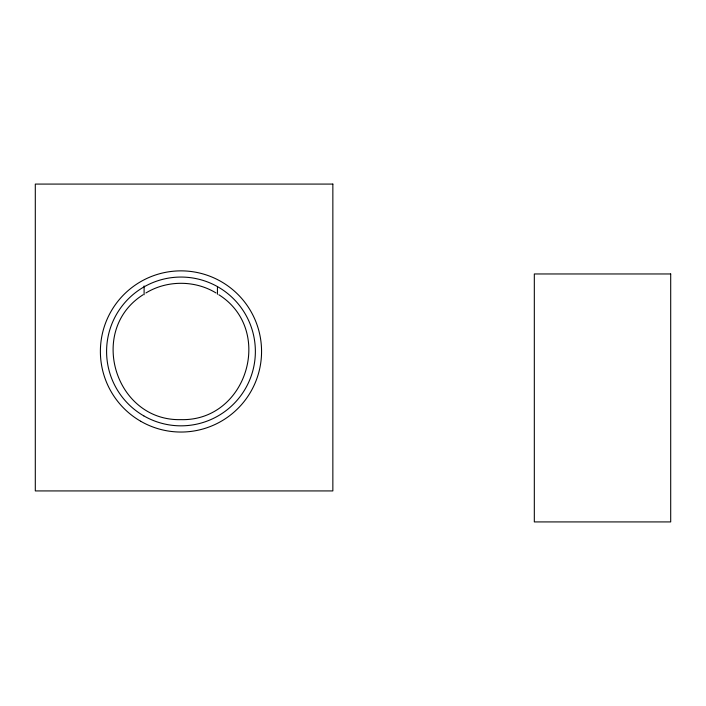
<?xml version="1.0" encoding="UTF-8"?>
<svg xmlns="http://www.w3.org/2000/svg" width="706" height="706" viewBox="0 0 706 706"><rect width="100%" height="100%" fill="white"/><g stroke="black" fill="none" stroke-linecap="round" stroke-linejoin="round"><path stroke-width="1.06" d="M143.097 294.755C87.226 330.055 114.91 421.323 180.974 419.638C247.038 421.323 274.722 330.055 218.86 294.755M145.921 292.964C166.969 280.088 194.988 280.088 216.036 292.964M217.439 287.333L217.439 294.278M144.103 285.956L144.103 294.72M332.853 184.081L35.3 184.081L35.3 490.926L332.853 490.926L332.853 184.081M670.7 273.963L534.318 273.963L534.318 521.919L670.7 521.919L670.7 273.963M140.679 421.244A80.59 80.59 0 0 0 261.564 351.447A80.59 80.59 0 0 0 140.679 281.659A80.59 80.59 0 0 0 140.679 421.244M143.786 415.869A74.386 74.386 0 0 0 255.369 351.447A74.386 74.386 0 0 0 143.786 287.024A74.386 74.386 0 0 0 143.786 415.869"/></g></svg>
